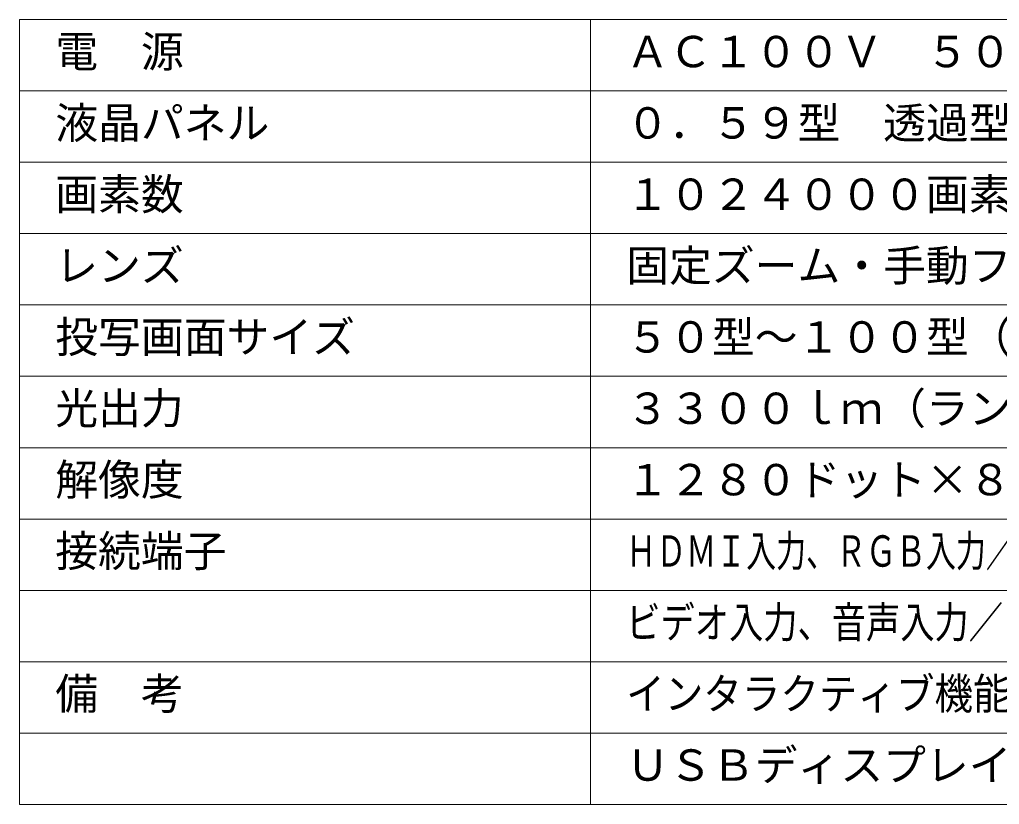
# Model space of a CAD drawing. Units: millimetres, scale not verified. Extents: x -63 to 62, y -56 to 57.
# Drawn here: x -62.5 to 6.1, y -56.5 to -1.5 of the extents above; entities that cross this region are included whole.
import ezdxf
from ezdxf.enums import TextEntityAlignment as Align

# ---------------------------------------------------------------- set-up
doc = ezdxf.new("R2010")
doc.units = ezdxf.units.MM
doc.header["$LTSCALE"] = 0.125
doc.layers.add('0-1_MOJI1', color=7, linetype='Continuous')
doc.layers.add('0-2_WAKU', color=1, linetype='Continuous', lineweight=18)
doc.styles.add('ＭＳ ゴシック', font='')
doc.styles.get('ＭＳ ゴシック').set_extended_font_data('MS Gothic')

msp = doc.modelspace()

# ---------------------------------------------------------------- linework, layer by layer
at = {"layer": '0-2_WAKU', "color": 4}
for p, q in [((-62.5109, -1.4985), (62.4891, -1.4985)), ((-62.5109, -1.4985), (-62.5109, -56.4985)), ((-22.5109, -56.4985), (-22.5109, -1.4985)), ((-62.5109, -56.4985), (62.4891, -56.4985))]:
    msp.add_line(p, q, dxfattribs=at)
at = {"layer": '0-2_WAKU'}
for p, q in [((-62.5109, -6.4985), (62.4891, -6.4985)), ((-62.5109, -11.4985), (62.4891, -11.4985)), ((-62.5109, -16.4985), (62.4891, -16.4985)), ((-62.5109, -21.4985), (62.4891, -21.4985)), ((62.4891, -26.4985), (-62.5109, -26.4985)), ((-62.5109, -31.4985), (62.4891, -31.4985)), ((-62.5109, -36.4985), (62.4891, -36.4985)), ((-62.5109, -41.4985), (62.4891, -41.4985)), ((-62.5109, -46.4985), (62.4891, -46.4985)), ((-62.5109, -51.4985), (62.4891, -51.4985))]:
    msp.add_line(p, q, dxfattribs=at)

# ---------------------------------------------------------------- texts
at = {"layer": '0-1_MOJI1', "style": 'ＭＳ ゴシック'}
for s, p in [('電\u3000源', (-60.0109, -5.4985)), ('ＡＣ１００Ｖ\u3000５０Ｈｚ／６０Ｈｚ', (-20.0109, -5.4985)), ('液晶パネル', (-60.0109, -10.4985)), ('０．５９型\u3000透過型液晶パネル３枚\u3000３原色方式', (-20.0109, -10.4985)), ('画素数', (-60.0109, -15.4985)), ('１０２４０００画素×３枚', (-20.0109, -15.4985)), ('レンズ', (-60.0109, -20.4985)), ('固定ズーム・手動フォーカスレンズ', (-20.0109, -20.4985)), ('投写画面サイズ', (-60.0109, -25.4985)), ('５０型～１００型（アスペクト比\u3000１６：１０時）', (-20.0109, -25.4985)), ('光出力', (-60.0109, -30.4985)), ('３３００ｌｍ（ランプ：ノーマルモード時）', (-20.0109, -30.4985)), ('解像度', (-60.0109, -35.4985)), ('１２８０ドット×８００ドット', (-20.0109, -35.4985)), ('接続端子', (-60.0109, -40.4985)), ('備\u3000考', (-60.0109, -50.4985)), ('ＵＳＢディスプレイ機能、メモリービューワー機能', (-20.0109, -55.4985))]:
    msp.add_text(s, height=2.199, dxfattribs=at).set_placement(p, align=Align.BOTTOM_LEFT)
for s, width, p in [('ＨＤＭＩ入力、ＲＧＢ入力／出力（高密度Ｄ－Ｓｕｂ１５Ｐ・メス）、', 0.7, (-20.0109, -40.4985)), ('ビデオ入力、音声入力／出力、シリアル入力、ＬＡＮ、ＵＳＢ', 0.8, (-20.0109, -45.4985)), ('インタラクティブ機能、ワイヤレス投写（オプション）、', 0.9, (-20.0109, -50.4985))]:
    msp.add_text(s, height=2.199, dxfattribs=dict(at, width=width)).set_placement(p, align=Align.BOTTOM_LEFT)

doc.saveas('drawing.dxf')
